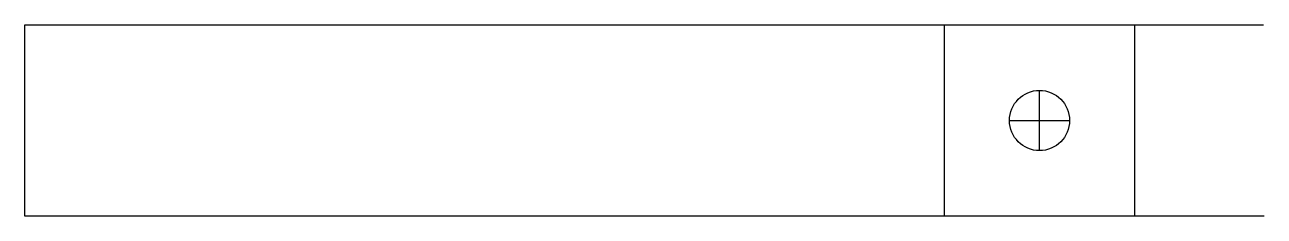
# Model space of a CAD drawing. Header units: millimetres. Extents: x -15418 to 43885, y -27590 to 23052.
# Drawn here: x 32109.9 to 32192.4, y 15923.2 to 15935.9 of the extents above; entities that cross this region are included whole.
import ezdxf

# ---------------------------------------------------------------- set-up
doc = ezdxf.new("R2010")
doc.units = ezdxf.units.MM
doc.header["$LTSCALE"] = 0.5
doc.layers.add('Layer1', color=1, linetype='Continuous')

msp = doc.modelspace()

# ---------------------------------------------------------------- linework, layer by layer
at = {"layer": 'Layer1'}
for p, q in [((32109.875, 15923.1768), (32109.875, 15935.8768)), ((32109.875, 15935.8768), (32192.3423, 15935.8768)), ((32171.075, 15935.8768), (32171.075, 15923.1768)), ((32183.775, 15923.1768), (32183.775, 15935.8768)), ((32177.425, 15927.5268), (32177.425, 15931.5268)), ((32175.425, 15929.5268), (32179.425, 15929.5268)), ((32192.3797, 15923.1768), (32109.875, 15923.1768))]:
    msp.add_line(p, q, dxfattribs=at)
msp.add_circle((32177.425, 15929.5268), 2, dxfattribs=at)

doc.saveas('drawing.dxf')
